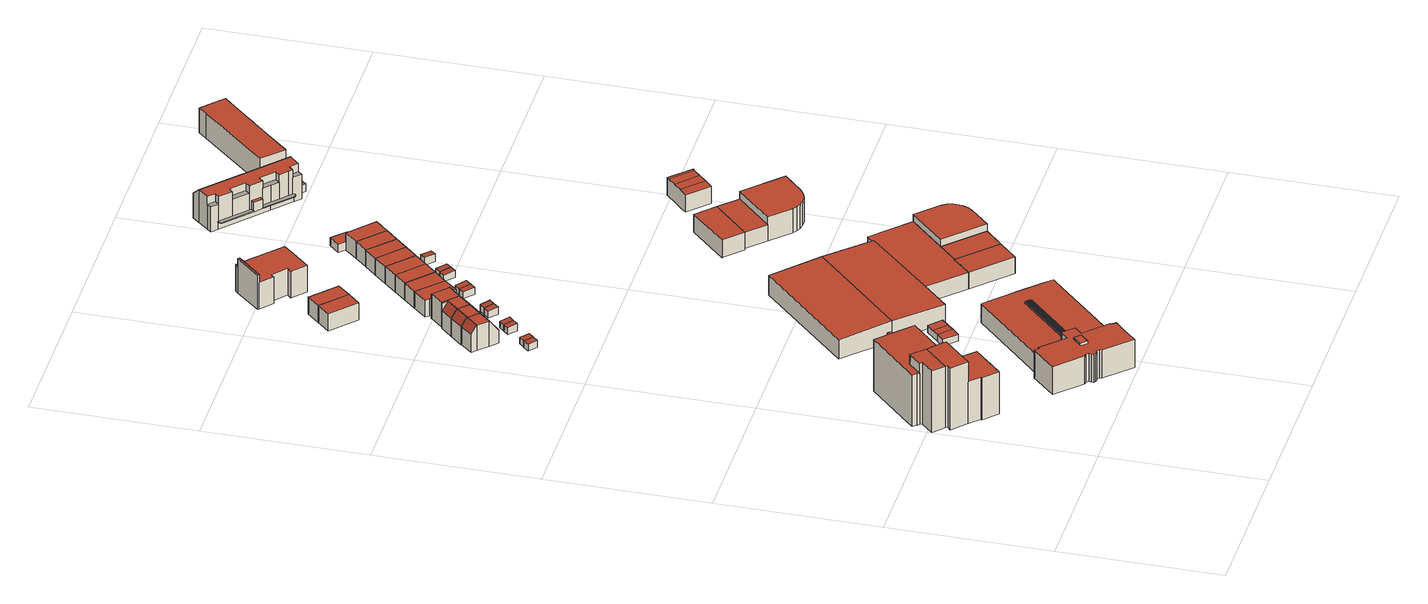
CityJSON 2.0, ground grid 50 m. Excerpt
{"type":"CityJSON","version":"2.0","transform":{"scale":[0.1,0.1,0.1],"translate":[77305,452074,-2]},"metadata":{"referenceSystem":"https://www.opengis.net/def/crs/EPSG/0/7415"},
"CityObjects":{
"building1":{"type":"Building","attributes":{"Volume":8705.49,"Dakoppervlakte":494.36,"Muuroppervlakte":2098.9,"Vloeroppervlakte":494.33,"hoogte_Z_max_in_m_NAP":19.27,"GEB_DOEL":"kantoorfunctie","dateOfConstruction":"1984-01-01","measuredHeight":20.97},"geometry":[{"type":"Solid","lod":"2","boundaries":[[[[0,1,2,3,4,5,6,7,8,9,10,11,12,13,14,15,16,17,18,19,20,21,22,23,24,25,26,27,28,29,30]],[[31,32,33,34,35,36,37,38,39,40,41,42]],[[43,44,45,46,47,48,49,50]],[[51,52,53,54,55,56,57,58]],[[59,60,61,62,63,64,65,66]],[[65,67,68,69,70,71,66]],[[72,26,25,33,32,31,42,3,2]],[[23,35,34,33,25,24]],[[35,23,22,36]],[[36,22,21,37]],[[37,21,20,38]],[[41,4,3,42]],[[48,26,72,2,49]],[[2,1,50,49]],[[43,50,1,0]],[[30,44,43,0]],[[45,44,30,29]],[[46,45,29,28]],[[47,46,28,27]],[[56,13,12,57]],[[12,11,58,57]],[[58,11,10,51]],[[51,10,9,52]],[[52,9,8,53]],[[8,7,54,53]],[[7,6,55,54]],[[66,16,15,59]],[[15,14,60,59]],[[61,60,14,13,56]],[[63,62,55,6,5]],[[63,5,4,41,64]],[[69,68,38,20,19]],[[19,18,70,69]],[[71,70,18,17,16,66]],[[61,56,55,62]],[[64,41,40,39,67,65]],[[67,39,38,68]],[[48,47,27,26]]]],"semantics":{"surfaces":[{"type":"GroundSurface"},{"type":"RoofSurface"},{"type":"WallSurface"}],"values":[[0,1,1,1,1,1,2,2,2,2,2,2,2,2,2,2,2,2,2,2,2,2,2,2,2,2,2,2,2,2,2,2,2,2,2,2,2,2]]}}]},
"building2":{"type":"Building","attributes":{"Volume":7621.75,"Dakoppervlakte":1153.34,"Muuroppervlakte":1173.1,"Vloeroppervlakte":1037.9,"hoogte_Z_max_in_m_NAP":10.04,"GEB_DOEL":"industriefunctie","dateOfConstruction":"1995-01-01","measuredHeight":10.23},"geometry":[{"type":"Solid","lod":"2","boundaries":[[[[73,74,75,76,77,78,79,80,81,82,83,84,85,86,87,88,89,90,91,92,93,94,95,96,97,98,99,100,101,102,103,104,105,106,107]],[[108,109,110,111,112,113,114,115,116,117,118,119,120,121,122,123,124,125,126,127,128,129,130,131,132,133,134]],[[135,136,137,138]],[[139,140,141,142,143,144,145,146,147,148,149,150,151,152,153,154,155,156,157,158,159,160,161,162,163]],[[164,165,166,167]],[[168,169,165,164]],[[170,171,172,173]],[[174,172,171,175]],[[176,174,175,177]],[[178,169,168,179]],[[180,181,178,179]],[[170,173,181,180]],[[182,183,184,185,186,187]],[[188,189,190,191]],[[122,102,101,123]],[[124,123,101,100]],[[100,99,158,125,124]],[[131,130,146,86,85]],[[131,85,84,132]],[[82,134,133,132,84,83]],[[81,108,134,82]],[[108,81,80,109]],[[109,80,79,110]],[[110,79,78,111]],[[111,78,77,112]],[[112,77,76,113]],[[114,113,76,75]],[[75,74,115,114]],[[74,73,116,115]],[[116,73,107,117]],[[117,107,106,118]],[[105,119,118,106]],[[188,191,135,138]],[[190,189,137,136]],[[160,159,158,99,98,97]],[[160,97,96,161]],[[161,96,95,162]],[[163,162,95,94,93,92,91,90,89,88,87,145,144,143,142,141,140,139]],[[145,87,86,146]],[[167,166,183,182]],[[170,180,179,168,164,167,182,187,186,177,175,171]],[[176,177,186,185]],[[178,181,173,172,174,176,185,184,183,166,165,169]],[[125,158,157,156,155,154,126]],[[126,154,153,127]],[[127,153,152,151,128]],[[150,129,128,151]],[[129,150,149,148,147,146,130]],[[120,119,105,104,103,102,122,121]],[[190,136,135,191]],[[188,138,137,189]]]],"semantics":{"surfaces":[{"type":"GroundSurface"},{"type":"RoofSurface"},{"type":"WallSurface"}],"values":[[0,1,1,1,1,1,1,1,1,1,1,1,1,1,2,2,2,2,2,2,2,2,2,2,2,2,2,2,2,2,2,2,2,2,2,2,2,2,2,2,2,2,2,2,2,2,2,2,2,2,2]]}}]},
"building3":{"type":"Building","attributes":{"Volume":99.5,"Dakoppervlakte":42.13,"Muuroppervlakte":63.22,"Vloeroppervlakte":42.1,"hoogte_Z_max_in_m_NAP":2.23,"GEB_DOEL":"onbekend","dateOfConstruction":"1984-01-01","measuredHeight":2.42},"geometry":[{"type":"Solid","lod":"2","boundaries":[[[[192,193,194,195,196,197,198,199]],[[200,201,202,203]],[[203,202,204,205]],[[206,207,205,204]],[[193,192,206,204]],[[192,199,207,206]],[[195,201,200,196]],[[202,201,195,194,193,204]],[[198,197,196,200,203,205,207,199]]]],"semantics":{"surfaces":[{"type":"GroundSurface"},{"type":"RoofSurface"},{"type":"WallSurface"}],"values":[[0,1,1,1,2,2,2,2,2]]}}]},
"building4":{"type":"Building","attributes":{"Volume":15.11,"Dakoppervlakte":6.65,"Muuroppervlakte":23.92,"Vloeroppervlakte":6.64,"hoogte_Z_max_in_m_NAP":1.29,"GEB_DOEL":"onbekend","dateOfConstruction":"1981-01-01","measuredHeight":2.36},"geometry":[{"type":"Solid","lod":"2","boundaries":[[[[208,209,210,211]],[[212,213,214,215]],[[208,211,213,212]],[[211,210,214,213]],[[214,210,209,215]],[[208,212,215,209]]]],"semantics":{"surfaces":[{"type":"GroundSurface"},{"type":"RoofSurface"},{"type":"WallSurface"}],"values":[[0,1,2,2,2,2]]}}]},
"building5":{"type":"Building","attributes":{"Volume":355.55,"Dakoppervlakte":64.7,"Muuroppervlakte":194.17,"Vloeroppervlakte":47.17,"hoogte_Z_max_in_m_NAP":8.18,"GEB_DOEL":"woonfunctie","dateOfConstruction":"1981-01-01","measuredHeight":8.63},"geometry":[{"type":"Solid","lod":"2","boundaries":[[[[216,217,218,219,220,221,222,223]],[[224,225,226,227]],[[228,229,230,231]],[[232,233,234,235]],[[217,216,226,225]],[[226,216,223,230,229]],[[222,231,230,223]],[[227,228,231,222,221]],[[227,226,229,228]],[[224,220,219,232,235]],[[233,232,219,218]],[[218,217,225,234,233]],[[235,234,225,224]],[[220,224,227,221]]]],"semantics":{"surfaces":[{"type":"GroundSurface"},{"type":"RoofSurface"},{"type":"WallSurface"}],"values":[[0,1,1,1,2,2,2,2,2,2,2,2,2,2]]}}]},
"building6":{"type":"Building","attributes":{"Volume":14.83,"Dakoppervlakte":6.65,"Muuroppervlakte":23.48,"Vloeroppervlakte":6.64,"hoogte_Z_max_in_m_NAP":1.29,"GEB_DOEL":"onbekend","dateOfConstruction":"1981-01-01","measuredHeight":2.32},"geometry":[{"type":"Solid","lod":"2","boundaries":[[[[236,237,238,239]],[[240,212,215,241]],[[241,215,236,239]],[[238,240,241,239]],[[240,238,237,212]],[[237,236,215,212]]]],"semantics":{"surfaces":[{"type":"GroundSurface"},{"type":"RoofSurface"},{"type":"WallSurface"}],"values":[[0,1,2,2,2,2]]}}]},
"building7":{"type":"Building","attributes":{"Volume":372.31,"Dakoppervlakte":65.5,"Muuroppervlakte":202.32,"Vloeroppervlakte":47.76,"hoogte_Z_max_in_m_NAP":8.18,"GEB_DOEL":"woonfunctie","dateOfConstruction":"1981-01-01","measuredHeight":8.89},"geometry":[{"type":"Solid","lod":"2","boundaries":[[[[242,243,244,245,246,247,248,249]],[[250,226,225,251]],[[230,229,252,253]],[[233,254,255,234]],[[250,251,244,243]],[[253,242,249,230]],[[249,248,226,229,230]],[[252,250,243,242,253]],[[229,226,250,252]],[[245,244,251,255,254]],[[247,246,233,234,225]],[[233,246,245,254]],[[255,251,225,234]],[[247,225,226,248]]]],"semantics":{"surfaces":[{"type":"GroundSurface"},{"type":"RoofSurface"},{"type":"WallSurface"}],"values":[[0,1,1,1,2,2,2,2,2,2,2,2,2,2]]}}]},
"building8":{"type":"Building","attributes":{"Volume":15.04,"Dakoppervlakte":6.53,"Muuroppervlakte":24.15,"Vloeroppervlakte":6.51,"hoogte_Z_max_in_m_NAP":1.27,"GEB_DOEL":"onbekend","dateOfConstruction":"1981-01-01","measuredHeight":2.44},"geometry":[{"type":"Solid","lod":"2","boundaries":[[[[256,257,258,259,260]],[[261,262,263,264,265]],[[260,259,261,265]],[[262,261,259,258,257,263]],[[256,264,263,257]],[[265,264,256,260]]]],"semantics":{"surfaces":[{"type":"GroundSurface"},{"type":"RoofSurface"},{"type":"WallSurface"}],"values":[[0,1,2,2,2,2]]}}]},
"building9":{"type":"Building","attributes":{"Volume":4593.74,"Dakoppervlakte":677.23,"Muuroppervlakte":760.43,"Vloeroppervlakte":677.07,"hoogte_Z_max_in_m_NAP":6.69,"GEB_DOEL":"industriefunctie","dateOfConstruction":"1997-01-01","measuredHeight":6.98},"geometry":[{"type":"Solid","lod":"2","boundaries":[[[[266,267,268,269]],[[270,271,272,273]],[[272,268,267,273]],[[270,273,267,266]],[[270,266,269,271]],[[268,272,271,269]]]],"semantics":{"surfaces":[{"type":"GroundSurface"},{"type":"RoofSurface"},{"type":"WallSurface"}],"values":[[0,1,2,2,2,2]]}}]},
"building10":{"type":"Building","attributes":{"Volume":379.99,"Dakoppervlakte":67.37,"Muuroppervlakte":205.86,"Vloeroppervlakte":49.49,"hoogte_Z_max_in_m_NAP":8.18,"GEB_DOEL":"woonfunctie","dateOfConstruction":"1981-01-01","measuredHeight":8.76},"geometry":[{"type":"Solid","lod":"2","boundaries":[[[[274,275,276,277,278,279,280,281,282]],[[283,284,285,250,251,286,287]],[[288,253,252,289,284]],[[290,255,254,291,292]],[[250,276,275,251]],[[279,287,286,280]],[[278,277,253,288]],[[252,253,277,276,250]],[[288,284,283]],[[250,285,289,252]],[[289,285,284]],[[281,280,286,290,292]],[[255,251,275,274,254]],[[254,274,282,291]],[[281,292,291,282]],[[290,286,251,255]],[[279,278,288,283,287]]]],"semantics":{"surfaces":[{"type":"GroundSurface"},{"type":"RoofSurface"},{"type":"WallSurface"}],"values":[[0,1,1,1,2,2,2,2,2,2,2,2,2,2,2,2,2]]}}]},
"building11":{"type":"Building","attributes":{"Volume":15.05,"Dakoppervlakte":6.52,"Muuroppervlakte":24.17,"Vloeroppervlakte":6.5,"hoogte_Z_max_in_m_NAP":1.28,"GEB_DOEL":"onbekend","dateOfConstruction":"1981-01-01","measuredHeight":2.44},"geometry":[{"type":"Solid","lod":"2","boundaries":[[[[293,260,259,294]],[[261,265,295,296]],[[259,260,265,261]],[[295,265,260,293]],[[295,293,294,296]],[[294,259,261,296]]]],"semantics":{"surfaces":[{"type":"GroundSurface"},{"type":"RoofSurface"},{"type":"WallSurface"}],"values":[[0,1,2,2,2,2]]}}]},
"building12":{"type":"Building","attributes":{"Volume":302.33,"Dakoppervlakte":53.77,"Muuroppervlakte":175.07,"Vloeroppervlakte":53.77,"hoogte_Z_max_in_m_NAP":5.36,"GEB_DOEL":"woonfunctie","dateOfConstruction":"1982-01-01","measuredHeight":5.62},"geometry":[{"type":"Solid","lod":"2","boundaries":[[[[297,298,299,300]],[[301,302,303,304]],[[299,298,301,304]],[[298,297,302,301]],[[300,303,302,297]],[[300,299,304,303]]]],"semantics":{"surfaces":[{"type":"GroundSurface"},{"type":"RoofSurface"},{"type":"WallSurface"}],"values":[[0,1,2,2,2,2]]}}]},
"building13":{"type":"Building","attributes":{"Volume":368.91,"Dakoppervlakte":59.58,"Muuroppervlakte":207.54,"Vloeroppervlakte":48.41,"hoogte_Z_max_in_m_NAP":8.18,"GEB_DOEL":"woonfunctie","dateOfConstruction":"1981-01-01","measuredHeight":8.45},"geometry":[{"type":"Solid","lod":"2","boundaries":[[[[305,306,307,308,309,310,311,312]],[[286,313,314,315,316,287]],[[292,317,318,290]],[[307,306,316,315]],[[306,305,287,316]],[[312,286,287,305]],[[315,314,313,309,308,307]],[[286,312,311,292,290]],[[317,292,311,310]],[[318,317,310,309,313]],[[286,290,318,313]]]],"semantics":{"surfaces":[{"type":"GroundSurface"},{"type":"RoofSurface"},{"type":"WallSurface"}],"values":[[0,1,1,2,2,2,2,2,2,2,2]]}}]},
"building14":{"type":"Building","attributes":{"Volume":16.17,"Dakoppervlakte":6.9,"Muuroppervlakte":25.25,"Vloeroppervlakte":6.88,"hoogte_Z_max_in_m_NAP":1.27,"GEB_DOEL":"onbekend","dateOfConstruction":"1981-01-01","measuredHeight":2.48},"geometry":[{"type":"Solid","lod":"2","boundaries":[[[[319,320,321,322]],[[323,324,325,326]],[[324,323,319,322]],[[322,321,325,324]],[[321,320,326,325]],[[319,323,326,320]]]],"semantics":{"surfaces":[{"type":"GroundSurface"},{"type":"RoofSurface"},{"type":"WallSurface"}],"values":[[0,1,2,2,2,2]]}}]},
"building15":{"type":"Building","attributes":{"Volume":4424.72,"Dakoppervlakte":668.72,"Muuroppervlakte":737.91,"Vloeroppervlakte":668.54,"hoogte_Z_max_in_m_NAP":6.69,"GEB_DOEL":"industriefunctie - overige gebruiksfunctie","dateOfConstruction":"1997-01-01","measuredHeight":6.83},"geometry":[{"type":"Solid","lod":"2","boundaries":[[[[327,328,329,330,331,332]],[[333,334,335,271,270,336]],[[331,330,271,335]],[[270,271,330,329]],[[328,327,333,336,270,329]],[[334,332,331,335]],[[327,332,334,333]]]],"semantics":{"surfaces":[{"type":"GroundSurface"},{"type":"RoofSurface"},{"type":"WallSurface"}],"values":[[0,1,2,2,2,2,2]]}}]},
"building16":{"type":"Building","attributes":{"Volume":298.11,"Dakoppervlakte":53.05,"Muuroppervlakte":174.02,"Vloeroppervlakte":53.05,"hoogte_Z_max_in_m_NAP":5.36,"GEB_DOEL":"woonfunctie","dateOfConstruction":"1982-01-01","measuredHeight":5.62},"geometry":[{"type":"Solid","lod":"2","boundaries":[[[[300,337,338,339,297]],[[340,303,302,341,342]],[[302,303,300,297]],[[297,339,341,302]],[[339,338,342,341]],[[337,340,342,338]],[[337,300,303,340]]]],"semantics":{"surfaces":[{"type":"GroundSurface"},{"type":"RoofSurface"},{"type":"WallSurface"}],"values":[[0,1,2,2,2,2,2]]}}]},
"building17":{"type":"Building","attributes":{"Volume":16.26,"Dakoppervlakte":6.9,"Muuroppervlakte":25.39,"Vloeroppervlakte":6.88,"hoogte_Z_max_in_m_NAP":1.27,"GEB_DOEL":"onbekend","dateOfConstruction":"1981-01-01","measuredHeight":2.49},"geometry":[{"type":"Solid","lod":"2","boundaries":[[[[343,344,320,319]],[[345,323,326,346]],[[320,344,346,326]],[[344,343,345,346]],[[345,343,319,323]],[[326,323,319,320]]]],"semantics":{"surfaces":[{"type":"GroundSurface"},{"type":"RoofSurface"},{"type":"WallSurface"}],"values":[[0,1,2,2,2,2]]}}]},
"building18":{"type":"Building","attributes":{"Volume":324.11,"Dakoppervlakte":56.35,"Muuroppervlakte":181.77,"Vloeroppervlakte":56.35,"hoogte_Z_max_in_m_NAP":5.42,"GEB_DOEL":"woonfunctie","dateOfConstruction":"1981-01-01","measuredHeight":5.75},"geometry":[{"type":"Solid","lod":"2","boundaries":[[[[347,348,349,350,351]],[[352,353,354,355,356]],[[347,352,356,348]],[[347,351,353,352]],[[354,353,351,350]],[[349,355,354,350]],[[349,348,356,355]]]],"semantics":{"surfaces":[{"type":"GroundSurface"},{"type":"RoofSurface"},{"type":"WallSurface"}],"values":[[0,1,2,2,2,2,2]]}}]},
"building19":{"type":"Building","attributes":{"Volume":297.95,"Dakoppervlakte":52.58,"Muuroppervlakte":174.47,"Vloeroppervlakte":52.58,"hoogte_Z_max_in_m_NAP":5.42,"GEB_DOEL":"woonfunctie","dateOfConstruction":"1981-01-01","measuredHeight":5.67},"geometry":[{"type":"Solid","lod":"2","boundaries":[[[[347,357,358,348]],[[356,359,360,352]],[[347,348,356,352]],[[348,358,359,356]],[[360,359,358,357]],[[357,347,352,360]]]],"semantics":{"surfaces":[{"type":"GroundSurface"},{"type":"RoofSurface"},{"type":"WallSurface"}],"values":[[0,1,2,2,2,2]]}}]},
"building20":{"type":"Building","attributes":{"Volume":18.63,"Dakoppervlakte":8.06,"Muuroppervlakte":27.5,"Vloeroppervlakte":8.05,"hoogte_Z_max_in_m_NAP":1.24,"GEB_DOEL":"onbekend","dateOfConstruction":"1981-01-01","measuredHeight":2.42},"geometry":[{"type":"Solid","lod":"2","boundaries":[[[[361,362,363,364]],[[365,366,367,368]],[[366,365,361,364]],[[367,366,364,363]],[[363,362,368,367]],[[361,365,368,362]]]],"semantics":{"surfaces":[{"type":"GroundSurface"},{"type":"RoofSurface"},{"type":"WallSurface"}],"values":[[0,1,2,2,2,2]]}}]},
"building21":{"type":"Building","attributes":{"Volume":298.42,"Dakoppervlakte":52.13,"Muuroppervlakte":175.97,"Vloeroppervlakte":52.13,"hoogte_Z_max_in_m_NAP":5.42,"GEB_DOEL":"woonfunctie","dateOfConstruction":"1981-01-01","measuredHeight":5.72},"geometry":[{"type":"Solid","lod":"2","boundaries":[[[[358,357,369,370]],[[359,371,372,360]],[[358,370,371,359]],[[370,369,372,371]],[[372,369,357,360]],[[357,358,359,360]]]],"semantics":{"surfaces":[{"type":"GroundSurface"},{"type":"RoofSurface"},{"type":"WallSurface"}],"values":[[0,1,2,2,2,2]]}}]},
"building22":{"type":"Building","attributes":{"Volume":18.85,"Dakoppervlakte":8.06,"Muuroppervlakte":27.82,"Vloeroppervlakte":8.05,"hoogte_Z_max_in_m_NAP":1.24,"GEB_DOEL":"onbekend","dateOfConstruction":"1981-01-01","measuredHeight":2.45},"geometry":[{"type":"Solid","lod":"2","boundaries":[[[[361,373,374,362]],[[365,368,375,376]],[[365,361,362,368]],[[362,374,375,368]],[[376,375,374,373]],[[365,376,373,361]]]],"semantics":{"surfaces":[{"type":"GroundSurface"},{"type":"RoofSurface"},{"type":"WallSurface"}],"values":[[0,1,2,2,2,2]]}}]},
"building23":{"type":"Building","attributes":{"Volume":664.84,"Dakoppervlakte":118.91,"Muuroppervlakte":258.09,"Vloeroppervlakte":118.91,"hoogte_Z_max_in_m_NAP":5.69,"GEB_DOEL":"industriefunctie","dateOfConstruction":"1997-01-01","measuredHeight":5.59},"geometry":[{"type":"Solid","lod":"2","boundaries":[[[[377,378,379,380,381]],[[382,383,384,385,386]],[[382,377,381,380,384,383]],[[379,385,384,380]],[[385,379,378,386]],[[378,377,382,386]]]],"semantics":{"surfaces":[{"type":"GroundSurface"},{"type":"RoofSurface"},{"type":"WallSurface"}],"values":[[0,1,2,2,2,2]]}}]},
"building24":{"type":"Building","attributes":{"Volume":1702.93,"Dakoppervlakte":193.11,"Muuroppervlakte":602.04,"Vloeroppervlakte":193.11,"hoogte_Z_max_in_m_NAP":11.55,"GEB_DOEL":"woonfunctie","dateOfConstruction":"1982-01-01","measuredHeight":11.75},"geometry":[{"type":"Solid","lod":"2","boundaries":[[[[387,388,389,390,391,392,393,394,395,396,397,398,399,400,401]],[[402,403,404,405,406,407,408,409,410,411,412,413,414]],[[415,416,417,418]],[[419,420,421,422]],[[405,404,395,394,421]],[[406,420,391,390,407]],[[407,390,389,408]],[[387,401,411,410]],[[401,400,412,411]],[[413,399,398,414]],[[397,402,414,398]],[[402,397,396,403]],[[404,403,396,395]],[[417,408,389,388,418]],[[388,387,410,415,418]],[[409,416,415,410]],[[417,416,409,408]],[[419,422,393,392]],[[391,420,419,392]],[[422,421,394,393]],[[420,406,405,421]],[[399,413,412,400]]]],"semantics":{"surfaces":[{"type":"GroundSurface"},{"type":"RoofSurface"},{"type":"WallSurface"}],"values":[[0,1,1,1,2,2,2,2,2,2,2,2,2,2,2,2,2,2,2,2,2,2]]}}]},
"building25":{"type":"Building","attributes":{"Volume":2533.06,"Dakoppervlakte":451.77,"Muuroppervlakte":506.99,"Vloeroppervlakte":451.77,"hoogte_Z_max_in_m_NAP":5.69,"GEB_DOEL":"industriefunctie","dateOfConstruction":"1997-01-01","measuredHeight":5.61},"geometry":[{"type":"Solid","lod":"2","boundaries":[[[[423,424,378,425,426]],[[427,428,429,430,386]],[[378,424,427,386]],[[423,428,427,424]],[[423,426,429,428]],[[425,430,429,426]],[[425,378,386,430]]]],"semantics":{"surfaces":[{"type":"GroundSurface"},{"type":"RoofSurface"},{"type":"WallSurface"}],"values":[[0,1,2,2,2,2,2]]}}]},
"building26":{"type":"Building","attributes":{"Volume":300.97,"Dakoppervlakte":52.74,"Muuroppervlakte":176.28,"Vloeroppervlakte":52.74,"hoogte_Z_max_in_m_NAP":5.42,"GEB_DOEL":"woonfunctie","dateOfConstruction":"1981-01-01","measuredHeight":5.71},"geometry":[{"type":"Solid","lod":"2","boundaries":[[[[431,370,369,432]],[[371,433,434,372]],[[369,370,371,372]],[[370,431,433,371]],[[432,434,433,431]],[[432,369,372,434]]]],"semantics":{"surfaces":[{"type":"GroundSurface"},{"type":"RoofSurface"},{"type":"WallSurface"}],"values":[[0,1,2,2,2,2]]}}]},
"building27":{"type":"Building","attributes":{"Volume":18.31,"Dakoppervlakte":7.93,"Muuroppervlakte":27.19,"Vloeroppervlakte":7.92,"hoogte_Z_max_in_m_NAP":1.24,"GEB_DOEL":"onbekend","dateOfConstruction":"1981-01-01","measuredHeight":2.42},"geometry":[{"type":"Solid","lod":"2","boundaries":[[[[435,436,437,438]],[[439,440,441,442]],[[435,438,440,439]],[[438,437,441,440]],[[441,437,436,442]],[[435,439,442,436]]]],"semantics":{"surfaces":[{"type":"GroundSurface"},{"type":"RoofSurface"},{"type":"WallSurface"}],"values":[[0,1,2,2,2,2]]}}]},
"building28":{"type":"Building","attributes":{"Volume":645.43,"Dakoppervlakte":115.71,"Muuroppervlakte":255.2,"Vloeroppervlakte":115.71,"hoogte_Z_max_in_m_NAP":5.69,"GEB_DOEL":"industriefunctie","dateOfConstruction":"1997-01-01","measuredHeight":5.58},"geometry":[{"type":"Solid","lod":"2","boundaries":[[[[379,443,444,380]],[[445,385,384,446]],[[379,380,384,385]],[[380,444,446,384]],[[445,446,444,443]],[[443,379,385,445]]]],"semantics":{"surfaces":[{"type":"GroundSurface"},{"type":"RoofSurface"},{"type":"WallSurface"}],"values":[[0,1,2,2,2,2]]}}]},
"building29":{"type":"Building","attributes":{"Volume":302.76,"Dakoppervlakte":53.14,"Muuroppervlakte":176.64,"Vloeroppervlakte":53.14,"hoogte_Z_max_in_m_NAP":5.42,"GEB_DOEL":"woonfunctie","dateOfConstruction":"1981-01-01","measuredHeight":5.7},"geometry":[{"type":"Solid","lod":"2","boundaries":[[[[432,447,448,431]],[[434,433,449,450]],[[432,431,433,434]],[[431,448,449,433]],[[447,450,449,448]],[[447,432,434,450]]]],"semantics":{"surfaces":[{"type":"GroundSurface"},{"type":"RoofSurface"},{"type":"WallSurface"}],"values":[[0,1,2,2,2,2]]}}]},
"building30":{"type":"Building","attributes":{"Volume":18.47,"Dakoppervlakte":7.94,"Muuroppervlakte":27.42,"Vloeroppervlakte":7.92,"hoogte_Z_max_in_m_NAP":1.24,"GEB_DOEL":"onbekend","dateOfConstruction":"1981-01-01","measuredHeight":2.44},"geometry":[{"type":"Solid","lod":"2","boundaries":[[[[451,436,435,452,453]],[[454,439,442,455,456]],[[455,442,436,451]],[[453,456,455,451]],[[454,456,453,452,435,439]],[[439,435,436,442]]]],"semantics":{"surfaces":[{"type":"GroundSurface"},{"type":"RoofSurface"},{"type":"WallSurface"}],"values":[[0,1,2,2,2,2]]}}]},
"building31":{"type":"Building","attributes":{"Volume":57.5,"Dakoppervlakte":17.6,"Muuroppervlakte":54.83,"Vloeroppervlakte":17.6,"hoogte_Z_max_in_m_NAP":3.02,"GEB_DOEL":"overige gebruiksfunctie","dateOfConstruction":"1982-01-01","measuredHeight":3.27},"geometry":[{"type":"Solid","lod":"2","boundaries":[[[[396,395,457,458]],[[459,460,461,462]],[[458,460,459,396]],[[458,457,461,460]],[[395,462,461,457]],[[395,396,459,462]]]],"semantics":{"surfaces":[{"type":"GroundSurface"},{"type":"RoofSurface"},{"type":"WallSurface"}],"values":[[0,1,2,2,2,2]]}}]},
"building32":{"type":"Building","attributes":{"Volume":294.02,"Dakoppervlakte":51.7,"Muuroppervlakte":174.95,"Vloeroppervlakte":51.7,"hoogte_Z_max_in_m_NAP":5.42,"GEB_DOEL":"woonfunctie","dateOfConstruction":"1981-01-01","measuredHeight":5.69},"geometry":[{"type":"Solid","lod":"2","boundaries":[[[[447,463,464,448]],[[450,449,465,466]],[[447,448,449,450]],[[448,464,465,449]],[[463,466,465,464]],[[463,447,450,466]]]],"semantics":{"surfaces":[{"type":"GroundSurface"},{"type":"RoofSurface"},{"type":"WallSurface"}],"values":[[0,1,2,2,2,2]]}}]},
"building33":{"type":"Building","attributes":{"Volume":1756.35,"Dakoppervlakte":218.61,"Muuroppervlakte":463.56,"Vloeroppervlakte":218.61,"hoogte_Z_max_in_m_NAP":8.18,"GEB_DOEL":"industriefunctie","dateOfConstruction":"1997-01-01","measuredHeight":8.03},"geometry":[{"type":"Solid","lod":"2","boundaries":[[[[467,468,469,470,444,443,424,471,472,473,474,475,476]],[[477,478,479,480,481,482,483,484,485,486,487,488,489]],[[424,443,480,479]],[[481,480,443,444]],[[470,469,483,482]],[[469,468,484,483]],[[468,467,485,484]],[[476,486,485,467]],[[476,475,487,486]],[[475,474,488,487]],[[474,473,489,488]],[[473,472,477,489]],[[471,478,477,472]],[[424,479,478,471]],[[482,481,444,470]]]],"semantics":{"surfaces":[{"type":"GroundSurface"},{"type":"RoofSurface"},{"type":"WallSurface"}],"values":[[0,1,2,2,2,2,2,2,2,2,2,2,2,2,2]]}}]},
"building34":{"type":"Building","attributes":{"Volume":19.18,"Dakoppervlakte":7.9,"Muuroppervlakte":28.07,"Vloeroppervlakte":7.86,"hoogte_Z_max_in_m_NAP":1.3,"GEB_DOEL":"onbekend","dateOfConstruction":"1981-01-01","measuredHeight":2.55},"geometry":[{"type":"Solid","lod":"2","boundaries":[[[[490,491,492,493]],[[494,495,496,497]],[[497,496,490,493]],[[493,492,494,497]],[[492,491,495,494]],[[490,496,495,491]]]],"semantics":{"surfaces":[{"type":"GroundSurface"},{"type":"RoofSurface"},{"type":"WallSurface"}],"values":[[0,1,2,2,2,2]]}}]},
"building35":{"type":"Building","attributes":{"Volume":303.96,"Dakoppervlakte":53.33,"Muuroppervlakte":177.31,"Vloeroppervlakte":53.33,"hoogte_Z_max_in_m_NAP":5.42,"GEB_DOEL":"woonfunctie","dateOfConstruction":"1981-01-01","measuredHeight":5.7},"geometry":[{"type":"Solid","lod":"2","boundaries":[[[[463,498,499,464]],[[466,465,500,501]],[[463,464,465,466]],[[464,499,500,465]],[[498,501,500,499]],[[466,501,498,463]]]],"semantics":{"surfaces":[{"type":"GroundSurface"},{"type":"RoofSurface"},{"type":"WallSurface"}],"values":[[0,1,2,2,2,2]]}}]},
"building36":{"type":"Building","attributes":{"Volume":707.58,"Dakoppervlakte":116.96,"Muuroppervlakte":278.27,"Vloeroppervlakte":116.96,"hoogte_Z_max_in_m_NAP":5.65,"GEB_DOEL":"industriefunctie","dateOfConstruction":"1997-01-01","measuredHeight":6.05},"geometry":[{"type":"Solid","lod":"2","boundaries":[[[[502,503,504,505,506]],[[507,508,509,510,511]],[[503,502,511,510]],[[511,502,506,505,508,507]],[[504,509,508,505]],[[504,503,510,509]]]],"semantics":{"surfaces":[{"type":"GroundSurface"},{"type":"RoofSurface"},{"type":"WallSurface"}],"values":[[0,1,2,2,2,2]]}}]},
"building37":{"type":"Building","attributes":{"Volume":383.51,"Dakoppervlakte":80.49,"Muuroppervlakte":213.71,"Vloeroppervlakte":80.49,"hoogte_Z_max_in_m_NAP":5.42,"GEB_DOEL":"woonfunctie","dateOfConstruction":"1981-01-01","measuredHeight":5.67},"geometry":[{"type":"Solid","lod":"2","boundaries":[[[[498,512,513,514,515,516,517,518,499]],[[519,520,521,522,501,500]],[[523,524,525,526,527]],[[526,512,498,501,522]],[[498,499,500,501]],[[520,519,500,499,518,517]],[[516,515,523,527]],[[514,524,523,515]],[[514,513,525,524]],[[512,526,525,513]],[[526,522,521,527]],[[517,516,527,521,520]]]],"semantics":{"surfaces":[{"type":"GroundSurface"},{"type":"RoofSurface"},{"type":"WallSurface"}],"values":[[0,1,1,2,2,2,2,2,2,2,2,2]]}}]},
"building38":{"type":"Building","attributes":{"Volume":646.83,"Dakoppervlakte":117.07,"Muuroppervlakte":254.19,"Vloeroppervlakte":117.07,"hoogte_Z_max_in_m_NAP":5.65,"GEB_DOEL":"industriefunctie","dateOfConstruction":"1997-01-01","measuredHeight":5.53},"geometry":[{"type":"Solid","lod":"2","boundaries":[[[[528,529,530,531]],[[509,508,532,533]],[[528,531,533,532]],[[530,509,533,531]],[[529,508,509,530]],[[529,528,532,508]]]],"semantics":{"surfaces":[{"type":"GroundSurface"},{"type":"RoofSurface"},{"type":"WallSurface"}],"values":[[0,1,2,2,2,2]]}}]},
"building39":{"type":"Building","attributes":{"Volume":1797.56,"Dakoppervlakte":221.8,"Muuroppervlakte":471.11,"Vloeroppervlakte":221.8,"hoogte_Z_max_in_m_NAP":8.19,"GEB_DOEL":"industriefunctie","dateOfConstruction":"1997-01-01","measuredHeight":8.1},"geometry":[{"type":"Solid","lod":"2","boundaries":[[[[534,535,536,537,538,528,531,539,540,541,542,543,544]],[[545,546,547,548,549,550,551,552,553,554,555,556,557]],[[540,539,545,557]],[[531,528,547,546]],[[528,538,548,547]],[[537,549,548,538]],[[537,536,550,549]],[[551,550,536,535]],[[535,534,552,551]],[[534,544,553,552]],[[554,553,544,543]],[[555,554,543,542]],[[556,555,542,541]],[[557,556,541,540]],[[539,531,546,545]]]],"semantics":{"surfaces":[{"type":"GroundSurface"},{"type":"RoofSurface"},{"type":"WallSurface"}],"values":[[0,1,2,2,2,2,2,2,2,2,2,2,2,2,2]]}}]},
"building40":{"type":"Building","attributes":{"Volume":502.39,"Dakoppervlakte":84.13,"Muuroppervlakte":219.46,"Vloeroppervlakte":84.12,"hoogte_Z_max_in_m_NAP":6.15,"GEB_DOEL":"industriefunctie","dateOfConstruction":"1997-01-01","measuredHeight":6.04},"geometry":[{"type":"Solid","lod":"2","boundaries":[[[[558,559,560,561,562,563,564,565,566,567,568,569]],[[570,571,572,573,574,575]],[[575,574,576,577]],[[577,576,578,579]],[[579,578,580,581]],[[559,558,580,578,576,574,573,562,561,560]],[[569,581,580,558]],[[570,565,564,563,562,573,572,571]],[[567,566,565,570,575,577,579,581,569,568]]]],"semantics":{"surfaces":[{"type":"GroundSurface"},{"type":"RoofSurface"},{"type":"WallSurface"}],"values":[[0,1,1,1,1,2,2,2,2]]}}]},
"building41":{"type":"Building","attributes":{"Volume":2795.32,"Dakoppervlakte":279.27,"Muuroppervlakte":818.37,"Vloeroppervlakte":268.51,"hoogte_Z_max_in_m_NAP":11.43,"GEB_DOEL":"woonfunctie","dateOfConstruction":"1982-01-01","measuredHeight":11.22},"geometry":[{"type":"MultiSurface","lod":"2","boundaries":[[[582,583,584,585,586,587,588,589,590,591,592,593]],[[594,595,596,597,598,599,600,601,602,603,604,605,606]],[[607,608,609,610]],[[611,612,613,614,615,616,617,618,619,620]],[[621,622,623,624]],[[625,626,627,628,629]],[[630,631,632,633,634,635,636,637,638]],[[639,640,641,642]],[[643,644,645,646,647,648,649,650,651,652,653,654,655,656,657,658,659,660,661]],[[662,663,664,665]],[[666,667,668,669,670,671,672]],[[638,637,652,651,650,642]],[[645,644,622,585,584]],[[645,584,583,646]],[[649,648,640,639]],[[597,631,630,598]],[[631,597,596,632]],[[641,590,589,598,630,638,642]],[[636,609,608,637]],[[595,634,633,632,596]],[[605,620,619,606]],[[620,605,604,611]],[[606,619,618,594]],[[634,595,594,618,664,663]],[[585,622,621,586]],[[621,624,612,611,604,587,586]],[[615,629,628,616]],[[629,615,614,625]],[[635,634,663,662]],[[652,608,607,653]],[[607,610,654,653]],[[654,610,609,655]],[[609,636,635,662,665,617,616,628,656,655]],[[656,628,627,657]],[[657,627,626,658]],[[658,626,625,659]],[[659,625,614,613,660]],[[613,612,624,661,660]],[[661,624,623,643]],[[644,643,623,622]],[[591,640,648,647,673]],[[639,642,650,649]],[[591,590,641,640]],[[671,592,673,647,672]],[[583,582,667,666,646]],[[671,670,593,592]],[[647,646,666,672]],[[664,618,617,665]],[[587,604,603,602,588]],[[602,601,600,599,598,589,588]],[[668,667,582,593,670,669]]],"semantics":{"surfaces":[{"type":"GroundSurface"},{"type":"OuterCeilingSurface"},{"type":"OuterFloorSurface"},{"type":"RoofSurface"},{"type":"WallSurface"}],"values":[0,1,2,2,2,2,2,2,3,3,3,4,4,4,4,4,4,4,4,4,4,4,4,4,4,4,4,4,4,4,4,4,4,4,4,4,4,4,4,4,4,4,4,4,4,4,4,4,4,4,4]}}]},
"building42":{"type":"Building","attributes":{"Volume":2428.99,"Dakoppervlakte":325.6,"Muuroppervlakte":735.49,"Vloeroppervlakte":321.37,"hoogte_Z_max_in_m_NAP":8.6,"GEB_DOEL":"woonfunctie","dateOfConstruction":"1982-01-01","measuredHeight":8.43},"geometry":[{"type":"MultiSurface","lod":"2","boundaries":[[[674,675,676,677,678,679,680,681,682,683,684,584,582,685]],[[686,687,688,689,690,691,692,693,694,695,696,697,698,699,700,701,702]],[[703,704,705,706,707,708,709,710]],[[711,712,713,714,715,716,717]],[[718,719,720,721,722,723,724,725,726,727,728,729,730,731,732,733,734]],[[735,736,737,738,739,740]],[[741,742,743,744,745,746]],[[680,679,720,719]],[[721,720,679,678]],[[677,722,721,678]],[[730,717,716,715,737,736,735,709,708,734,733,732,731]],[[705,701,700,706]],[[706,700,699,707]],[[703,710,687,686,702,701,705,704]],[[711,717,693,692]],[[711,692,691,712]],[[712,691,690,689,714,713]],[[687,710,740,739,738,714,689,688]],[[715,714,738,737]],[[710,709,735,740]],[[734,708,707,718]],[[745,582,584,746]],[[684,741,746,584]],[[743,674,685,744]],[[744,685,582,745]],[[727,675,674,743,742,728]],[[699,698,682,681]],[[699,681,680,719,718,707]],[[676,675,727,726,725,724,723,722,677]],[[698,697,694,693,683,682]],[[683,730,729,728,742,741,684]]],"semantics":{"surfaces":[{"type":"GroundSurface"},{"type":"OuterCeilingSurface"},{"type":"OuterFloorSurface"},{"type":"RoofSurface"},{"type":"WallSurface"}],"values":[0,1,2,2,3,3,3,4,4,4,4,4,4,4,4,4,4,4,4,4,4,4,4,4,4,4,4,4,4,4,4]}}]}
},
"vertices":[
[245,665,3],[243,659,3],[227,646,3],[269,604,3],[155,490,3],[155,489,3],[160,484,3],[231,413,3],[191,373,3],[176,357,3],[144,325,3],[103,367,3],[104,369,3],[75,398,3],[32,440,3],[43,451,3],[40,455,3],[11,483,3],[6,488,3],[41,525,3],[36,531,3],[30,536,3],[32,538,3],[21,548,3],[35,562,3],[172,700,3],[213,660,3],[222,670,3],[228,675,3],[236,676,3],[243,672,3],[227,646,178],[221,652,178],[172,700,178],[35,562,178],[21,548,178],[32,538,178],[30,536,178],[36,531,178],[74,569,178],[108,536,178],[155,490,179],[269,604,179],[245,665,162],[243,672,162],[236,676,162],[228,675,162],[222,670,162],[213,660,162],[227,646,162],[243,659,162],[144,325,146],[176,357,146],[191,373,146],[231,413,146],[160,484,146],[75,398,146],[104,369,146],[103,367,146],[43,451,211],[32,440,211],[75,398,213],[160,484,213],[155,489,213],[155,490,213],[114,530,211],[40,455,211],[74,569,212],[36,531,212],[41,525,212],[6,488,212],[11,483,212],[221,652,3],
[365,98,18],[358,95,18],[352,96,18],[346,101,18],[345,108,18],[347,114,18],[348,115,18],[340,123,18],[331,123,18],[256,197,18],[293,235,18],[327,269,18],[338,258,18],[341,262,18],[563,485,18],[582,466,18],[604,445,18],[625,424,18],[647,402,18],[669,381,18],[691,359,18],[712,338,18],[733,317,18],[732,316,18],[723,307,18],[517,98,18],[512,94,18],[508,90,18],[519,79,18],[486,45,18],[476,36,18],[449,9,18],[448,7,18],[373,82,18],[372,91,18],[331,123,113],[340,123,113],[348,115,113],[347,114,113],[345,108,113],[346,101,113],[352,96,113],[358,95,113],[365,98,113],[372,91,113],[373,82,113],[448,7,113],[449,9,113],[476,36,113],[486,45,112],[519,79,113],[508,90,113],[512,94,113],[442,162,113],[465,185,113],[433,217,113],[410,194,113],[341,262,113],[338,258,113],[327,269,113],[293,235,112],[256,197,113],[406,174,120],[380,148,120],[397,131,120],[423,157,120],[691,359,83],[669,381,83],[647,402,83],[625,424,83],[604,445,83],[582,466,83],[563,485,82],[341,262,82],[361,243,83],[383,221,83],[404,200,83],[410,194,83],[433,217,83],[449,201,83],[465,185,83],[442,162,83],[448,157,83],[470,135,83],[491,114,82],[512,94,82],[517,98,82],[723,307,82],[732,316,82],[733,317,82],[712,338,83],[611,351,87],[464,203,87],[466,201,85],[613,349,86],[609,353,88],[462,205,88],[602,360,88],[600,362,88],[453,213,88],[455,211,88],[451,215,87],[598,364,87],[449,217,85],[596,366,85],[460,207,88],[607,355,88],[604,358,88],[458,209,88],[613,349,83],[466,201,83],[457,210,83],[449,217,83],[596,366,83],[604,358,83],[423,157,113],[397,131,112],[380,148,112],[406,174,113],
[420,561,18],[439,580,18],[458,600,18],[478,620,18],[514,585,18],[494,564,18],[476,546,18],[456,525,18],[514,585,42],[478,620,42],[458,600,41],[494,564,41],[439,580,42],[476,546,42],[420,561,41],[456,525,41],
[134,1713,9],[158,1692,9],[143,1676,9],[120,1697,9],[134,1713,31],[120,1697,31],[143,1676,33],[158,1692,33],
[111,1873,15],[141,1844,15],[165,1822,15],[131,1785,15],[107,1807,15],[77,1836,15],[63,1849,15],[97,1886,15],[107,1807,100],[141,1844,100],[111,1873,100],[77,1836,100],[77,1836,101],[111,1873,101],[97,1886,76],[63,1849,76],[131,1785,58],[165,1822,58],[141,1844,102],[107,1807,102],
[158,1692,10],[134,1713,10],[149,1729,10],[172,1707,10],[149,1729,31],[172,1707,33],
[132,1924,13],[146,1911,13],[176,1882,13],[199,1859,13],[165,1822,13],[141,1844,13],[111,1873,13],[97,1886,13],[146,1911,100],[176,1882,100],[146,1911,101],[132,1924,75],[199,1859,58],[176,1882,102],
[213,1752,8],[190,1774,8],[202,1787,8],[204,1789,8],[227,1767,8],[204,1789,30],[202,1787,30],[190,1774,30],[213,1752,33],[227,1767,33],
[409,707,17],[284,831,17],[554,1104,17],[679,980,17],[409,707,87],[679,980,87],[554,1104,83],[284,831,83],
[199,1859,14],[176,1882,14],[146,1911,14],[132,1924,14],[164,1959,14],[167,1962,14],[212,1921,14],[236,1899,14],[235,1898,14],[164,1959,100],[177,1946,100],[178,1946,100],[212,1921,100],[167,1962,100],[164,1959,76],[178,1946,101],[212,1921,102],[235,1898,58],[236,1899,59],
[241,1782,8],[217,1804,8],[241,1782,33],[217,1804,30],
[181,2236,17],[145,2198,17],[69,2268,17],[104,2306,17],[145,2198,74],[181,2236,74],[104,2306,74],[69,2268,74],
[167,1962,17],[202,2000,17],[203,2001,17],[203,2000,17],[248,1959,17],[271,1938,17],[236,1899,17],[212,1921,17],[248,1959,100],[203,2000,100],[203,2001,100],[202,2000,100],[271,1938,59],[248,1959,102],
[272,1864,8],[296,1842,8],[282,1826,8],[258,1848,8],[272,1864,30],[258,1848,30],[282,1826,33],[296,1842,33],
[534,583,19],[527,590,19],[409,707,19],[679,980,19],[801,859,19],[614,664,19],[534,583,83],[614,664,83],[801,859,83],[527,590,83],
[139,2344,17],[181,2305,17],[215,2274,17],[139,2344,74],[215,2274,74],[181,2305,74],
[286,1879,8],[310,1857,8],[286,1879,30],[310,1857,33],
[241,2060,17],[315,1989,17],[280,1948,17],[213,2010,17],[204,2019,17],[241,2060,74],[204,2019,74],[213,2010,74],[280,1948,74],[315,1989,74],
[275,2097,17],[351,2027,17],[351,2027,74],[275,2097,74],
[350,1956,8],[379,1931,8],[365,1915,8],[336,1941,8],[350,1956,30],[336,1941,30],[365,1915,32],[379,1931,32],
[309,2134,17],[386,2064,17],[386,2064,74],[309,2134,74],
[364,1972,8],[393,1947,8],[393,1947,32],[364,1972,30],
[827,453,21],[718,561,21],[772,616,21],[881,508,21],[828,455,21],[827,453,77],[828,455,77],[881,508,77],[772,616,77],[718,561,77],
[127,2485,18],[123,2488,18],[192,2564,18],[201,2573,18],[238,2539,18],[247,2548,18],[295,2504,18],[286,2495,18],[324,2460,18],[296,2429,18],[246,2375,18],[205,2413,18],[216,2424,18],[174,2461,18],[164,2452,18],[246,2375,108],[296,2429,108],[324,2460,108],[286,2495,108],[238,2539,108],[201,2573,108],[192,2564,108],[196,2560,108],[127,2485,108],[164,2452,108],[174,2461,108],[216,2424,108],[205,2413,108],[127,2485,135],[196,2560,135],[192,2564,135],[123,2488,135],[247,2548,52],[238,2539,52],[286,2495,52],[295,2504,52],
[824,883,21],[931,777,21],[614,664,21],[801,859,21],[931,777,77],[824,883,77],[801,859,77],[614,664,77],
[420,2101,17],[344,2172,17],[420,2101,74],[344,2172,74],
[420,2031,8],[448,2006,8],[434,1990,8],[406,2016,8],[420,2031,30],[406,2016,30],[434,1990,32],[448,2006,32],
[826,670,21],[935,562,21],[826,670,77],[935,562,77],
[378,2209,17],[455,2139,17],[455,2139,74],[378,2209,74],
[462,2021,8],[421,2032,8],[434,2047,8],[421,2032,30],[462,2021,32],[434,2047,30],
[355,2431,18],[327,2401,18],[296,2429,50],[327,2401,50],[355,2431,50],[324,2460,50],
[413,2246,17],[488,2174,17],[488,2174,74],[413,2246,74],
[1000,632,21],[997,627,21],[990,619,21],[991,619,21],[990,718,21],[996,710,21],[1005,696,21],[1009,680,21],[1010,663,21],[1007,647,21],[996,710,102],[990,718,102],[931,777,102],[826,670,102],[935,562,102],[991,619,102],[990,619,102],[997,627,102],[1000,632,102],[1007,647,102],[1010,663,102],[1009,680,102],[1005,696,102],
[492,2105,7],[517,2081,7],[502,2065,7],[476,2089,7],[502,2065,33],[517,2081,31],[492,2105,31],[476,2089,33],
[447,2283,17],[524,2212,17],[524,2212,74],[447,2283,74],
[707,1279,16],[816,1389,16],[870,1336,16],[761,1226,16],[708,1279,16],[708,1279,76],[761,1226,76],[870,1336,76],[816,1389,76],[707,1279,76],
[483,2322,17],[465,2339,17],[494,2370,17],[535,2332,17],[507,2301,17],[561,2252,17],[525,2213,17],[525,2213,74],[561,2252,74],[507,2301,74],[483,2322,74],[535,2332,43],[494,2370,43],[465,2339,43],[483,2322,43],[507,2301,43],
[815,1173,21],[761,1226,21],[870,1336,21],[924,1282,21],[815,1173,76],[924,1282,76],
[918,1096,21],[901,1099,21],[886,1106,21],[873,1116,21],[873,1115,21],[1031,1175,21],[973,1116,21],[972,1116,21],[965,1110,21],[950,1102,21],[934,1097,21],[1031,1175,102],[924,1282,102],[815,1173,102],[873,1115,102],[873,1116,102],[886,1106,102],[901,1099,102],[918,1096,102],[934,1097,102],[950,1102,102],[965,1110,102],[972,1116,102],[973,1116,102],
[1031,1446,21],[1026,1442,21],[1004,1419,21],[981,1396,21],[961,1375,21],[936,1400,21],[933,1403,21],[901,1435,21],[921,1456,21],[944,1478,21],[966,1501,21],[971,1506,21],[901,1435,80],[933,1403,80],[936,1400,80],[961,1375,80],[981,1396,81],[921,1456,81],[1004,1419,81],[944,1478,81],[1026,1442,81],[966,1501,81],[1031,1446,82],[971,1506,82],
[757,2567,22],[737,2547,22],[715,2525,22],[709,2518,22],[697,2505,22],[678,2523,22],[620,2576,22],[487,2698,22],[470,2714,22],[482,2727,22],[528,2779,22],[568,2742,22],[584,2590,48],[562,2611,48],[482,2685,48],[481,2692,48],[487,2698,48],[509,2678,48],[571,2621,48],[593,2600,48],[620,2576,48],[663,2536,48],[678,2523,48],[672,2516,48],[665,2516,48],[536,2677,106],[524,2664,106],[565,2626,106],[577,2639,106],[678,2523,50],[674,2526,50],[663,2536,50],[640,2557,50],[620,2576,50],[599,2595,50],[593,2600,50],[584,2590,50],[665,2516,50],[672,2516,50],[697,2505,106],[709,2518,106],[686,2538,106],[674,2526,106],[640,2557,106],[652,2570,106],[611,2608,106],[599,2595,106],[620,2576,106],[487,2698,50],[481,2692,50],[482,2685,50],[536,2635,50],[562,2611,50],[571,2621,50],[565,2626,50],[524,2664,50],[490,2695,50],[502,2708,106],[482,2727,106],[470,2714,106],[490,2695,106],[686,2538,132],[709,2518,132],[715,2525,132],[737,2547,132],[509,2758,132],[482,2727,132],[502,2708,132],[490,2695,132],[509,2678,132],[524,2664,132],[536,2677,132],[577,2639,132],[565,2626,132],[599,2595,132],[611,2608,132],[652,2570,132],[640,2557,132],[663,2536,132],[674,2526,132],[571,2621,79],[562,2611,79],[584,2590,79],[593,2600,79],[737,2547,134],[757,2567,107],[722,2600,106],[642,2674,106],[568,2742,106],[528,2779,106],[509,2758,134],[509,2758,22],
[752,2633,22],[746,2639,22],[783,2680,22],[933,2846,22],[954,2870,22],[1005,2824,22],[1020,2810,22],[1002,2791,22],[950,2735,22],[826,2601,22],[737,2504,22],[722,2600,22],[943,2707,49],[934,2698,49],[914,2676,49],[914,2675,49],[889,2649,49],[840,2595,49],[833,2595,49],[826,2601,49],[846,2622,49],[903,2684,49],[904,2685,49],[924,2707,49],[950,2735,49],[1002,2791,49],[1008,2785,49],[1008,2778,49],[961,2726,49],[943,2707,51],[961,2726,51],[1008,2778,51],[1008,2785,51],[1002,2791,51],[950,2735,51],[924,2707,51],[934,2698,51],[833,2595,51],[840,2595,51],[889,2649,51],[914,2675,51],[903,2684,51],[846,2622,51],[826,2601,51],[1002,2791,106],[1020,2810,106],[1005,2824,106],[954,2870,106],[933,2846,106],[924,2836,106],[885,2792,106],[817,2717,106],[783,2680,106],[746,2639,106],[807,2580,106],[808,2581,106],[826,2601,106],[879,2658,106],[914,2696,106],[924,2707,106],[950,2735,106],[924,2707,79],[904,2685,79],[903,2684,79],[914,2675,79],[914,2676,79],[934,2698,79],[737,2504,48],[807,2580,48],[752,2633,48],[722,2600,48],[757,2567,48],[715,2525,48]
]}
